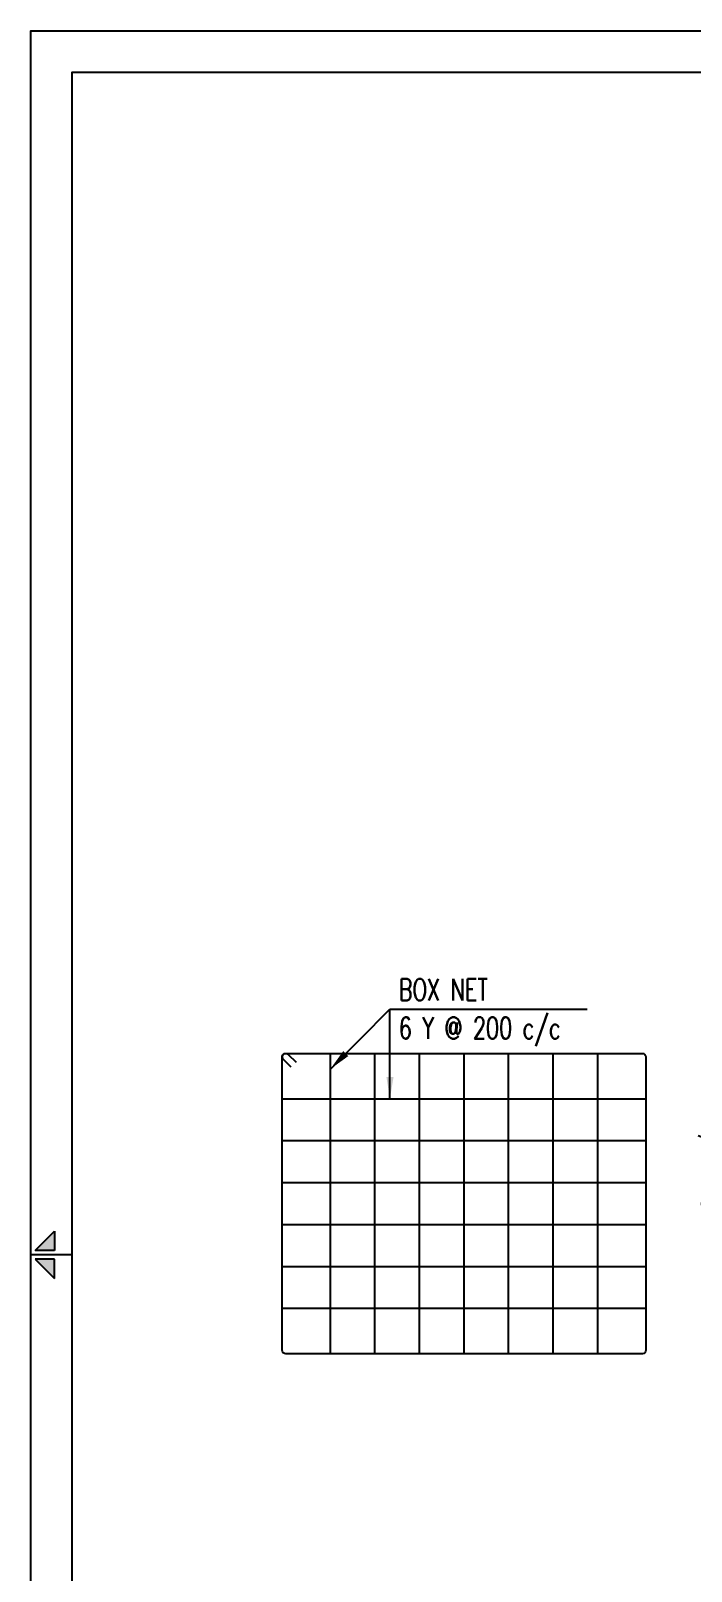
# Model space of a CAD drawing. Extents: x 345615 to 1272425, y -526289 to -156124.
# Drawn here: x 610563 to 620008, y -504277 to -482226 of the extents above; entities that cross this region are included whole.
import ezdxf
from ezdxf.enums import TextEntityAlignment as Align

# ---------------------------------------------------------------- set-up
doc = ezdxf.new("R2010")
doc.units = 0
doc.header["$LTSCALE"] = 500
doc.header["$MEASUREMENT"] = 0
doc.header["$PDMODE"] = 35
doc.header["$PDSIZE"] = -15
doc.layers.get('DEFPOINTS').update_dxf_attribs({"color": 4})
for name, color, linetype in [('PNA', 10, 'Continuous'), ('S-DIM-1', 5, 'Continuous'), ('S-STIRUPS)', 3, 'Continuous'), ('S-TEXT-1', 4, 'Continuous'), ('TEXT', 4, 'Continuous'), ('TEXT (SHEET)', 4, 'Continuous')]:
    doc.layers.add(name, color=color, linetype=linetype)
doc.styles.add('ROMANS', font='simplex.shx', dxfattribs={"width": 0.8, "height": 275, "bigfont": 'bigfont.shx'})
doc.dimstyles.new('dim25', dxfattribs={"dimtxt": 250, "dimasz": 250, "dimexe": 200, "dimexo": 200, "dimgap": 100, "dimtad": 1, "dimdec": 0, "dimlfac": 0.25, "dimzin": 0, "dimdsep": 46, "dimtxsty": 'ROMANS', "dimcen": 0, "dimclrd": 5, "dimclre": 5, "dimclrt": 4, "dimadec": 0, "dimazin": 0, "dimtfac": 1, "dimtdec": 0, "dimtix": 1, "dimtofl": 0, "dimtmove": 2, "dimatfit": 3, "dimfxl": 0, "dimtolj": 1, "dimtzin": 0, "dimlwd": -1, "dimlwe": -1, "dimarcsym": 0})
doc.dimstyles.new('dim33.33', dxfattribs={"dimtxt": 250, "dimasz": 250, "dimexe": 200, "dimexo": 200, "dimgap": 100, "dimtad": 1, "dimdec": 0, "dimlfac": 0.333331, "dimzin": 0, "dimdsep": 46, "dimtxsty": 'ROMANS', "dimcen": 0, "dimclrd": 5, "dimclre": 5, "dimclrt": 4, "dimadec": 0, "dimazin": 0, "dimtfac": 1, "dimtdec": 0, "dimtix": 1, "dimtofl": 0, "dimtmove": 2, "dimatfit": 3, "dimfxl": 0, "dimtolj": 1, "dimtzin": 0, "dimlwd": -1, "dimlwe": -1, "dimarcsym": 0})

# ---------------------------------------------------------------- blocks, each defined once
blk = doc.blocks.new('*D1036')
at = {"layer": 'DEFPOINTS', "color": 0}
for p in [(620655, -496764), (622192, -496764), (622192, -501264)]:
    blk.add_point(p, dxfattribs=at)
at = {"layer": 'S-DIM-1', "color": 5}
for p, q in [((621992, -496764), (620455, -496764)), ((620655, -500952), (620655, -497076)), ((621992, -501264), (620455, -501264))]:
    blk.add_line(p, q, dxfattribs=at)
for points in [[(620708, -497076), (620603, -497076), (620655, -496764)], [(620603, -500952), (620708, -500952), (620655, -501264)]]:
    blk.add_solid(points, dxfattribs=at)
at = {"layer": 'S-DIM-1', "color": 4, "char_height": 275, "attachment_point": 5, "rotation": 90, "style": 'ROMANS'}
for s, insert in [('\\A1;6 Y @ 200 c/c', (620346, -499014)), ('(T&B)', (620965, -499014))]:
    blk.add_mtext(s, dxfattribs=dict(at, insert=insert))
blk = doc.blocks.new('MID')
at = {"layer": 'TEXT'}
for p, q in [((8.94, 1.07), (4.27, 5.74)), ((4.27, 5.74), (4.27, 1.07)), ((0, 0), (10, 0)), ((4.27, 1.07), (8.94, 1.07)), ((8.94, -1.07), (4.27, -5.74)), ((4.27, -1.07), (8.94, -1.07)), ((4.27, -5.74), (4.27, -1.07))]:
    blk.add_line(p, q, dxfattribs=at)
for points in [[(4.27, 5.74), (8.94, 1.07), (4.27, 1.07)], [(4.27, -5.74), (8.94, -1.07), (4.27, -1.07)]]:
    blk.add_solid(points, dxfattribs=at)
blk = doc.blocks.new('A4')
at = {"layer": 'PNA', "color": 4}
blk.add_lwpolyline([(261008, -3862), (241268, -3862), (241268, 24056), (261008, 24056)], close=True, dxfattribs=at)
at = {"layer": 'PNA', "color": 3}
blk.add_lwpolyline([(260538, -3392), (241738, -3392), (241738, 23586), (260538, 23586)], close=True, dxfattribs=at)
at = {"layer": 'TEXT (SHEET)', "color": 4, "xscale": -46.99999999999999, "yscale": 46.99999999999999, "zscale": 46.99999999999999}
blk.add_blockref('MID', (241738, 10097), dxfattribs=at)

msp = doc.modelspace()

# ---------------------------------------------------------------- linework, layer by layer
at = {"layer": 'S-STIRUPS)', "color": 8}
for p, q in [((614847.5, -501164, -18136.283), (614847.5, -496864, -18136.283)), ((615485, -501164, -13602.212), (615485, -496864, -13602.212)), ((616122.5, -501164, -9068.141), (616122.5, -496864, -9068.141)), ((616760, -501164, -4534.071), (616760, -496864, -4534.071)), ((617397.5, -501164), (617397.5, -496864)), ((618035, -501164, 4534.071), (618035, -496864, 4534.071)), ((618672.5, -501164, 9068.141), (618672.5, -496864, 9068.141)), ((614160, -497514, -22670.353), (619360, -497514, -22670.353)), ((614160, -498114, -22670.353), (619360, -498114, -22670.353)), ((614160, -498714, -22670.353), (619360, -498714, -22670.353)), ((614160, -499314, -22670.353), (619360, -499314, -22670.353)), ((614160, -499914, -22670.353), (619360, -499914, -22670.353)), ((614160, -500514, -22670.353), (619360, -500514, -22670.353))]:
    msp.add_line(p, q, dxfattribs=at)
at = {"layer": 'S-STIRUPS)', "color": 8, "elevation": -22670.353}
msp.add_lwpolyline([(614287.782, -497062.492), (614174.645, -496949.355, -0.668178638), (614210, -496864), (619310, -496864, -0.414213562), (619360, -496914), (619360, -501114, -0.414213562), (619310, -501164), (614210, -501164, -0.414213562), (614160, -501114), (614160, -496914, -0.668180756), (614245.355, -496878.645), (614358.492, -496991.782)], format="xyb", dxfattribs=at)

# ---------------------------------------------------------------- block references
at = {"xscale": 1.25523012566191, "yscale": 1.25523012566191, "zscale": 1.25523012566191}
msp.add_blockref('A4', (307715.866, -512422.305, -22645.404), dxfattribs=at)

# ---------------------------------------------------------------- texts
at = {"layer": 'S-TEXT-1', "style": 'ROMANS', "width": 0.7}
for s, p in [('BOX NET', (615826.5, -495951.541, -22646.223)), ('6 Y @ 200 c/c', (615826.5, -496502.041, -22646.223))]:
    msp.add_text(s, height=312.5, dxfattribs=at).set_placement(p, align=Align.MIDDLE_LEFT)

# ---------------------------------------------------------------- dimensions: what is measured, and where the dimension line sits
at = {"layer": 'S-DIM-1'}
dim = msp.add_linear_dim(base=(620655.5, -496764, -22645.404), p1=(622191.786, -501264.001, -22670.353), p2=(622191.786, -496764, -22670.353), angle=90, text='6 Y @ 200 c/c\\X(T&B)', dimstyle='dim33.33', override={"dimtxt": 312.5, "dimasz": 312.5, "dimtxsty": 'ROMANS', "dimtmove": 0}, dxfattribs=at)
dim.commit()
dim.dimension.update_dxf_attribs({"geometry": '*D1036', "text_midpoint": (620655.5, -499014, -22645.404)})

# ---------------------------------------------------------------- leaders
for points in [[(614847.5, -497088.291, -18136.283), (615700, -496232.791, -18136.283), (618523, -496232.791, -18136.283)], [(615700, -497514, -22670.353), (615700, -496232.791, -22670.353), (617472.5, -496232.791, -22670.353)]]:
    msp.add_leader(points, dimstyle='dim25', override={"dimasz": 312.5}, dxfattribs=at)

doc.saveas('drawing.dxf')
